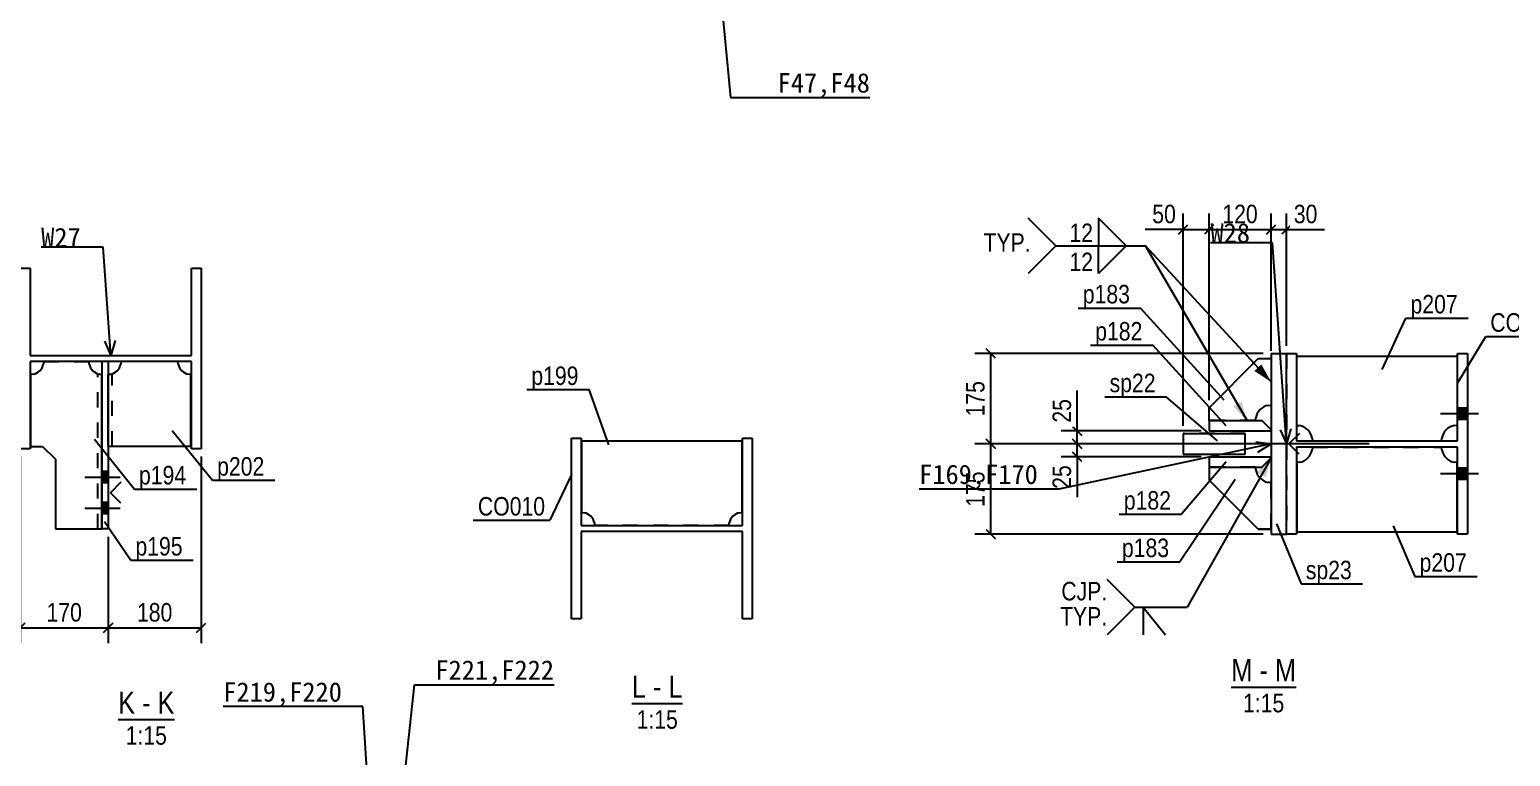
# Model space of a CAD drawing. Header units: millimetres. Extents: x -256 to 585, y -266 to 464.
# Drawn here: x -82 to 109, y -113.9 to -20.2 of the extents above; entities that cross this region are included whole.
import ezdxf

# ---------------------------------------------------------------- set-up
doc = ezdxf.new("R2010")
doc.units = ezdxf.units.MM
doc.linetypes.add('DXK_LINE_DOT2', pattern=[3.9198, 1.9599, -1.9599])
doc.layers.add('WELD_LABELS', color=5, linetype='Continuous')
doc.styles.add('Arial Narrow', font='ARIALN.TTF', dxfattribs={"height": 0.2})

# ---------------------------------------------------------------- blocks, each defined once
blk = doc.blocks.new('Unknown-252070812-21 - 8955')
at = {"color": 6, "linetype": 'Continuous'}
blk.add_line((-70.61, -109.18), (-63.34, -109.18), dxfattribs=at)
at = {"color": 0, "linetype": 'Continuous'}
for points in [[(-68.42, -108.43), (-68.42, -105.43), (-70.61, -105.43), (-70.61, -108.43)], [(-64.31, -112.43), (-64.31, -109.93), (-69.64, -109.93), (-69.64, -112.43)]]:
    blk.add_wipeout(points, dxfattribs=at)
at = {"color": 6, "linetype": 'Continuous', "style": 'Arial Narrow'}
blk.add_text('1:15', height=2.386, dxfattribs=at).set_placement((-69.64, -112.43))
at = {"color": 0, "linetype": 'Continuous'}
blk.add_wipeout([(-66.43, -108.43), (-66.43, -105.43), (-67.52, -105.43), (-67.52, -108.43)], dxfattribs=at)
at = {"color": 6, "linetype": 'Continuous', "style": 'Arial Narrow'}
for s, p in [('K', (-70.61, -108.43)), ('-', (-67.52, -108.43))]:
    blk.add_text(s, height=2.86, dxfattribs=at).set_placement(p)
at = {"color": 0, "linetype": 'Continuous'}
blk.add_wipeout([(-63.34, -108.43), (-63.34, -105.43), (-65.53, -105.43), (-65.53, -108.43)], dxfattribs=at)
at = {"color": 6, "linetype": 'Continuous', "style": 'Arial Narrow'}
blk.add_text('K', height=2.86, dxfattribs=at).set_placement((-65.53, -108.43))
blk = doc.blocks.new('Unknown-252070812-22 - 9403')
at = {"color": 6, "linetype": 'Continuous'}
blk.add_line((-4.34, -107.12), (2.21, -107.12), dxfattribs=at)
at = {"color": 0, "linetype": 'Continuous'}
for points in [[(-2.51, -106.37), (-2.51, -103.37), (-4.34, -103.37), (-4.34, -106.37)], [(1.61, -110.37), (1.61, -107.87), (-3.73, -107.87), (-3.73, -110.37)]]:
    blk.add_wipeout(points, dxfattribs=at)
at = {"color": 6, "linetype": 'Continuous', "style": 'Arial Narrow'}
for s, height, p in [('L', 2.86, (-4.34, -106.37)), ('1:15', 2.386, (-3.73, -110.37))]:
    blk.add_text(s, height=height, dxfattribs=at).set_placement(p)
at = {"color": 0, "linetype": 'Continuous'}
blk.add_wipeout([(-0.51, -106.37), (-0.51, -103.37), (-1.61, -103.37), (-1.61, -106.37)], dxfattribs=at)
at = {"color": 6, "linetype": 'Continuous', "style": 'Arial Narrow'}
blk.add_text('-', height=2.86, dxfattribs=at).set_placement((-1.61, -106.37))
at = {"color": 0, "linetype": 'Continuous'}
blk.add_wipeout([(2.21, -106.37), (2.21, -103.37), (0.39, -103.37), (0.39, -106.37)], dxfattribs=at)
at = {"color": 6, "linetype": 'Continuous', "style": 'Arial Narrow'}
blk.add_text('L', height=2.86, dxfattribs=at).set_placement((0.39, -106.37))
blk = doc.blocks.new('Unknown-252070812-23 - 9869')
at = {"color": 6, "linetype": 'Continuous'}
blk.add_line((72.98, -105), (81.35, -105), dxfattribs=at)
at = {"color": 0, "linetype": 'Continuous'}
for points in [[(75.72, -104.25), (75.72, -101.25), (72.98, -101.25), (72.98, -104.25)], [(79.83, -108.25), (79.83, -105.75), (74.5, -105.75), (74.5, -108.25)]]:
    blk.add_wipeout(points, dxfattribs=at)
at = {"color": 6, "linetype": 'Continuous', "style": 'Arial Narrow'}
for s, height, p in [('M', 2.86, (72.98, -104.25)), ('1:15', 2.386, (74.5, -108.25))]:
    blk.add_text(s, height=height, dxfattribs=at).set_placement(p)
at = {"color": 0, "linetype": 'Continuous'}
blk.add_wipeout([(77.71, -104.25), (77.71, -101.25), (76.62, -101.25), (76.62, -104.25)], dxfattribs=at)
at = {"color": 6, "linetype": 'Continuous', "style": 'Arial Narrow'}
blk.add_text('-', height=2.86, dxfattribs=at).set_placement((76.62, -104.25))
at = {"color": 0, "linetype": 'Continuous'}
blk.add_wipeout([(81.35, -104.25), (81.35, -101.25), (78.61, -101.25), (78.61, -104.25)], dxfattribs=at)
at = {"color": 6, "linetype": 'Continuous', "style": 'Arial Narrow'}
blk.add_text('M', height=2.86, dxfattribs=at).set_placement((78.61, -104.25))
blk = doc.blocks.new('Bolt-252070812-9156 - 8955')
at = {"linetype": 'Continuous'}
for points in [[(-72.7, -77.19), (-72.7, -78.66), (-71.9, -78.66), (-71.9, -77.19)], [(-72.7, -81.19), (-72.7, -82.66), (-71.9, -82.66), (-71.9, -81.19)]]:
    blk.add_hatch(color=3, dxfattribs=at).paths.add_polyline_path(points)
at = {"color": 3, "linetype": 'Continuous'}
for p, q in [((-70.34, -77.93), (-74.9, -77.93)), ((-71.9, -77.19), (-72.7, -77.19)), ((-71.9, -78.66), (-72.7, -78.66)), ((-70.34, -81.93), (-74.9, -81.93)), ((-71.9, -81.19), (-72.7, -81.19)), ((-71.9, -82.66), (-72.7, -82.66))]:
    blk.add_line(p, q, dxfattribs=at)
blk = doc.blocks.new('Part-252070812-9081 - 8955')
at = {"color": 2, "linetype": 'Continuous'}
for p, q in [((-80.23, -62.99), (-80.26, -63.32)), ((-74.33, -63.32), (-74.36, -62.99)), ((-81.57, -64.63), (-81.9, -64.66)), ((-81.9, -64.66), (-81.9, -73.93)), ((-72.7, -64.66), (-73.02, -64.63)), ((-72.7, -84.59), (-72.7, -64.66)), ((-81.9, -73.93), (-80.36, -73.93)), ((-80.36, -73.93), (-78.7, -75.59)), ((-78.7, -75.59), (-78.7, -84.59)), ((-78.7, -84.59), (-72.7, -84.59))]:
    blk.add_line(p, q, dxfattribs=at)
at = {"color": 7, "linetype": 'DXK_LINE_DOT2'}
for p, q in [((-80.23, -62.99), (-74.36, -62.99)), ((-73.33, -64.53), (-73.23, -64.57)), ((-73.23, -84.59), (-73.23, -64.57)), ((-73.23, -64.57), (-73.02, -64.63)), ((-73.02, -64.63), (-72.7, -64.66)), ((-78.7, -84.59), (-72.7, -84.59))]:
    blk.add_line(p, q, dxfattribs=at)
at = {"color": 2, "linetype": 'Continuous'}
for centre, start, end in [((-81.9, -62.99), 281.25, 348.75), ((-72.7, -62.99), 191.25, 258.75)]:
    blk.add_arc(centre, 1.67, start, end, dxfattribs=at)
blk = doc.blocks.new('Part-252070812-9061 - 8955')
at = {"color": 2, "linetype": 'Continuous'}
for p, q in [((-83.23, -74.26), (-83.23, -50.93)), ((-83.23, -50.93), (-81.96, -50.93)), ((-81.96, -50.93), (-81.96, -62.19)), ((-61.16, -62.19), (-61.16, -50.93)), ((-61.16, -50.93), (-59.9, -50.93)), ((-59.9, -50.93), (-59.9, -74.26)), ((-81.96, -62.19), (-61.16, -62.19)), ((-61.16, -62.99), (-81.96, -62.99)), ((-81.96, -62.99), (-81.96, -74.26)), ((-61.16, -74.26), (-61.16, -62.99)), ((-81.96, -74.26), (-83.23, -74.26)), ((-59.9, -74.26), (-61.16, -74.26))]:
    blk.add_line(p, q, dxfattribs=at)
blk = doc.blocks.new('Part-252070812-9086 - 8955')
at = {"color": 2, "linetype": 'Continuous'}
for p, q in [((-70.23, -62.99), (-70.26, -63.32)), ((-62.86, -63.32), (-62.9, -62.99)), ((-71.57, -64.63), (-71.9, -64.66)), ((-71.9, -73.93), (-71.9, -64.66)), ((-61.23, -64.66), (-61.56, -64.63)), ((-61.23, -73.93), (-61.23, -64.66)), ((-61.23, -73.93), (-71.9, -73.93))]:
    blk.add_line(p, q, dxfattribs=at)
at = {"color": 7, "linetype": 'DXK_LINE_DOT2'}
for p, q in [((-62.9, -62.99), (-70.23, -62.99)), ((-71.9, -64.66), (-71.57, -64.63)), ((-71.57, -64.63), (-71.36, -64.57)), ((-71.36, -64.57), (-71.26, -64.53)), ((-71.36, -73.93), (-71.36, -64.57))]:
    blk.add_line(p, q, dxfattribs=at)
at = {"color": 2, "linetype": 'Continuous'}
for centre, start, end in [((-71.9, -62.99), 281.25, 348.75), ((-61.23, -62.99), 191.25, 258.75)]:
    blk.add_arc(centre, 1.67, start, end, dxfattribs=at)
blk = doc.blocks.new('Part-252070812-9091 - 8955')
at = {"color": 2, "linetype": 'Continuous'}
for p, q in [((-72.7, -62.99), (-72.7, -84.59)), ((-71.9, -62.99), (-71.9, -84.59)), ((-71.6, -79.93), (-70.2, -78.53)), ((-71.6, -79.93), (-70.3, -81.23)), ((-71.9, -84.59), (-72.7, -84.59))]:
    blk.add_line(p, q, dxfattribs=at)
at = {"color": 7, "linetype": 'DXK_LINE_DOT2'}
blk.add_line((-71.9, -62.99), (-72.7, -62.99), dxfattribs=at)
blk = doc.blocks.new('Part-252070812-9644 - 9403')
at = {"color": 2, "linetype": 'Continuous'}
for p, q in [((-12.14, -96.21), (-12.14, -72.87)), ((-12.14, -72.87), (-10.87, -72.87)), ((-10.87, -72.87), (-10.87, -84.14)), ((9.93, -84.14), (9.93, -72.87)), ((9.93, -72.87), (11.19, -72.87)), ((11.19, -72.87), (11.19, -96.21)), ((-10.87, -84.14), (9.93, -84.14)), ((9.93, -84.94), (-10.87, -84.94)), ((-10.87, -84.94), (-10.87, -96.21)), ((9.93, -96.21), (9.93, -84.94)), ((-10.87, -96.21), (-12.14, -96.21)), ((11.19, -96.21), (9.93, -96.21))]:
    blk.add_line(p, q, dxfattribs=at)
blk = doc.blocks.new('Part-252070812-9524 - 9403')
at = {"color": 2, "linetype": 'Continuous'}
for p, q in [((-10.81, -82.47), (-10.81, -73.21)), ((-10.81, -73.21), (9.86, -73.21)), ((9.86, -73.21), (9.86, -82.47)), ((-10.81, -82.47), (-10.48, -82.51)), ((-9.17, -83.82), (-9.14, -84.14)), ((8.19, -84.14), (8.23, -83.81)), ((9.54, -82.51), (9.86, -82.47))]:
    blk.add_line(p, q, dxfattribs=at)
at = {"color": 7, "linetype": 'DXK_LINE_DOT2'}
blk.add_line((8.19, -84.14), (-9.14, -84.14), dxfattribs=at)
at = {"color": 2, "linetype": 'Continuous'}
for centre, start, end in [((-10.81, -84.14), 11.2506, 78.75), ((9.86, -84.14), 101.2501, 168.7506)]:
    blk.add_arc(centre, 1.67, start, end, dxfattribs=at)
blk = doc.blocks.new('Part-252070812-9940 - 9869')
at = {"color": 2, "linetype": 'Continuous'}
for p, q in [((83.45, -74.02), (83.42, -74.36)), ((100.14, -74.36), (100.11, -74.02)), ((81.79, -75.98), (81.45, -76.02)), ((81.45, -76.02), (81.45, -84.95)), ((102.11, -76.02), (101.76, -75.98)), ((102.11, -84.95), (102.11, -76.02)), ((81.45, -84.95), (102.11, -84.95))]:
    blk.add_line(p, q, dxfattribs=at)
at = {"color": 7, "linetype": 'DXK_LINE_DOT2'}
blk.add_line((83.45, -74.02), (100.11, -74.02), dxfattribs=at)
at = {"color": 2, "linetype": 'Continuous'}
for centre, start, end in [((81.45, -74.02), 280, 349.9994), ((102.11, -74.02), 189.9994, 259.9999)]:
    blk.add_arc(centre, 2, start, end, dxfattribs=at)
blk = doc.blocks.new('Bolt-252070812-9900 - 9869')
at = {"linetype": 'Continuous'}
blk.add_hatch(color=3, dxfattribs=at).paths.add_polyline_path([(102.18, -76.75), (102.18, -78.22), (103.45, -78.22), (103.45, -76.75)])
at = {"color": 3, "linetype": 'Continuous'}
for p, q in [((104.87, -77.48), (99.98, -77.48)), ((103.45, -76.75), (102.18, -76.75)), ((103.45, -78.22), (102.18, -78.22))]:
    blk.add_line(p, q, dxfattribs=at)
blk = doc.blocks.new('Part-252070812-10090 - 9869')
at = {"color": 2, "linetype": 'Continuous'}
for p, q in [((70.11, -68.95), (76.45, -62.61)), ((76.45, -62.61), (78.11, -62.61)), ((77.76, -68.65), (78.11, -68.61)), ((70.11, -70.61), (70.11, -68.95)), ((76.11, -70.61), (76.14, -70.27))]:
    blk.add_line(p, q, dxfattribs=at)
at = {"color": 7, "linetype": 'DXK_LINE_DOT2'}
for p, q in [((76.45, -62.61), (78.11, -62.61)), ((78.11, -62.61), (78.11, -68.61)), ((76.11, -70.61), (70.11, -70.61)), ((70.11, -70.61), (76.11, -70.61))]:
    blk.add_line(p, q, dxfattribs=at)
at = {"color": 2, "linetype": 'Continuous'}
blk.add_arc((78.11, -70.61), 2, 100, 170, dxfattribs=at)
blk = doc.blocks.new('Bolt-252070812-9905 - 9869')
at = {"linetype": 'Continuous'}
blk.add_hatch(color=3, dxfattribs=at).paths.add_polyline_path([(102.18, -69.02), (102.18, -70.48), (103.45, -70.48), (103.45, -69.02)])
at = {"color": 3, "linetype": 'Continuous'}
for p, q in [((104.87, -69.75), (99.98, -69.75)), ((103.45, -69.02), (102.18, -69.02)), ((103.45, -70.48), (102.18, -70.48))]:
    blk.add_line(p, q, dxfattribs=at)
blk = doc.blocks.new('Part-252070812-10055 - 9869')
at = {"color": 7, "linetype": 'DXK_LINE_DOT2'}
for p, q in [((78.11, -61.95), (80.11, -61.95)), ((78.11, -61.95), (78.11, -85.28)), ((80.11, -61.95), (80.11, -85.28)), ((78.11, -85.28), (80.11, -85.28))]:
    blk.add_line(p, q, dxfattribs=at)
at = {"color": 2, "linetype": 'Continuous'}
for p, q in [((78.11, -61.95), (78.11, -85.28)), ((78.11, -61.95), (80.11, -61.95)), ((80.11, -85.28), (80.11, -61.95)), ((80.41, -73.61), (81.81, -72.21)), ((80.41, -73.61), (81.81, -72.21)), ((80.41, -73.61), (81.71, -74.91)), ((80.41, -73.61), (81.71, -74.91)), ((78.11, -85.28), (80.11, -85.28))]:
    blk.add_line(p, q, dxfattribs=at)
blk = doc.blocks.new('Part-252070812-10020 - 9869')
at = {"color": 2, "linetype": 'Continuous'}
for p, q in [((81.45, -71.22), (81.45, -62.28)), ((81.45, -62.28), (102.11, -62.28)), ((102.11, -62.28), (102.11, -71.21)), ((81.45, -71.22), (81.79, -71.25)), ((101.76, -71.25), (102.11, -71.21)), ((83.42, -72.87), (83.45, -73.22)), ((100.11, -73.21), (100.14, -72.87))]:
    blk.add_line(p, q, dxfattribs=at)
at = {"color": 7, "linetype": 'DXK_LINE_DOT2'}
blk.add_line((83.45, -73.22), (100.11, -73.21), dxfattribs=at)
at = {"color": 2, "linetype": 'Continuous'}
for centre, start, end in [((81.45, -73.22), 10.0008, 80.0001), ((102.11, -73.21), 100.0001, 170.0008)]:
    blk.add_arc(centre, 2, start, end, dxfattribs=at)
blk = doc.blocks.new('Part-252070812-10060 - 9869')
at = {"color": 7, "linetype": 'DXK_LINE_DOT2'}
for p, q in [((66.78, -72.28), (66.78, -74.95)), ((74.78, -72.28), (66.78, -72.28)), ((74.78, -74.95), (74.78, -72.28)), ((66.78, -74.95), (74.78, -74.95))]:
    blk.add_line(p, q, dxfattribs=at)
at = {"color": 2, "linetype": 'Continuous'}
for p, q in [((66.78, -72.28), (66.78, -74.95)), ((66.78, -72.28), (74.78, -72.28)), ((74.78, -74.95), (74.78, -72.28)), ((66.78, -74.95), (74.78, -74.95))]:
    blk.add_line(p, q, dxfattribs=at)
blk = doc.blocks.new('Part-252070812-10065 - 9869')
at = {"color": 7, "linetype": 'DXK_LINE_DOT2'}
for p, q in [((70.11, -70.61), (76.91, -70.61)), ((70.11, -70.61), (70.11, -71.95)), ((76.91, -70.61), (78.11, -71.81)), ((70.11, -71.95), (78.11, -71.95)), ((78.11, -71.95), (78.11, -71.81))]:
    blk.add_line(p, q, dxfattribs=at)
at = {"color": 2, "linetype": 'Continuous'}
for p, q in [((70.11, -70.61), (70.11, -71.95)), ((70.11, -70.61), (76.91, -70.61)), ((78.11, -71.81), (76.91, -70.61)), ((70.11, -71.95), (78.11, -71.95)), ((78.11, -71.95), (78.11, -71.81))]:
    blk.add_line(p, q, dxfattribs=at)
blk = doc.blocks.new('Part-252070812-10070 - 9869')
at = {"color": 7, "linetype": 'DXK_LINE_DOT2'}
for p, q in [((70.11, -75.28), (70.11, -76.61)), ((70.11, -75.28), (78.11, -75.28)), ((78.11, -75.41), (76.91, -76.61)), ((78.11, -75.28), (78.11, -75.41)), ((70.11, -76.61), (76.91, -76.61))]:
    blk.add_line(p, q, dxfattribs=at)
at = {"color": 2, "linetype": 'Continuous'}
for p, q in [((70.11, -75.28), (70.11, -76.61)), ((70.11, -75.28), (78.11, -75.28)), ((76.91, -76.61), (78.11, -75.41)), ((78.11, -75.41), (78.11, -75.28)), ((70.11, -76.61), (76.91, -76.61))]:
    blk.add_line(p, q, dxfattribs=at)
blk = doc.blocks.new('Part-252070812-10085 - 9869')
at = {"color": 2, "linetype": 'Continuous'}
for p, q in [((70.11, -76.61), (70.11, -78.28)), ((76.45, -84.62), (70.11, -78.28)), ((76.14, -76.96), (76.11, -76.61)), ((78.11, -78.61), (77.76, -78.58)), ((76.45, -84.62), (78.11, -84.62))]:
    blk.add_line(p, q, dxfattribs=at)
at = {"color": 7, "linetype": 'DXK_LINE_DOT2'}
for p, q in [((70.11, -76.61), (76.11, -76.61)), ((76.11, -76.61), (70.11, -76.61)), ((78.11, -84.62), (78.11, -78.61)), ((78.11, -84.62), (76.45, -84.62))]:
    blk.add_line(p, q, dxfattribs=at)
at = {"color": 2, "linetype": 'Continuous'}
blk.add_arc((78.11, -76.61), 2, 190, 260, dxfattribs=at)
blk = doc.blocks.new('Part-252070812-10110 - 9869')
at = {"color": 2, "linetype": 'Continuous'}
for p, q in [((80.11, -85.28), (80.11, -61.95)), ((80.11, -61.95), (81.38, -61.95)), ((81.38, -61.95), (81.38, -73.22)), ((102.18, -73.22), (102.18, -61.95)), ((102.18, -61.95), (103.45, -61.95)), ((103.45, -61.95), (103.45, -85.28)), ((81.38, -73.22), (102.18, -73.22)), ((102.18, -74.02), (81.38, -74.02)), ((81.38, -74.02), (81.38, -85.28)), ((102.18, -85.28), (102.18, -74.02)), ((81.38, -85.28), (80.11, -85.28)), ((103.45, -85.28), (102.18, -85.28))]:
    blk.add_line(p, q, dxfattribs=at)
blk = doc.blocks.new('StraightDimension-252070812-49677 - 8955')
at = {"color": 7, "linetype": 'Continuous'}
for p, q in [((-59.9, -75.26), (-59.9, -99.34)), ((-71.9, -85.59), (-71.9, -99.34)), ((-71.3, -96.74), (-72.5, -97.94)), ((-71.9, -97.34), (-59.9, -97.34)), ((-60.5, -97.94), (-59.3, -96.74))]:
    blk.add_line(p, q, dxfattribs=at)
at = {"color": 0}
blk.add_wipeout([(-63.11, -97.04), (-63.11, -93.54), (-68.68, -93.54), (-68.68, -97.04)], dxfattribs=at)
at = {"color": 4, "style": 'Arial Narrow'}
blk.add_text('180', height=2.386, dxfattribs=at).set_placement((-68.18, -96.54))
blk = doc.blocks.new('StraightDimension-252070812-49678 - 8955')
at = {"color": 7, "linetype": 'Continuous'}
for p, q in [((-83.23, -75.26), (-83.23, -99.34)), ((-71.9, -85.59), (-71.9, -99.34)), ((-82.63, -96.74), (-83.83, -97.94)), ((-83.23, -97.34), (-71.9, -97.34)), ((-72.5, -97.94), (-71.3, -96.74))]:
    blk.add_line(p, q, dxfattribs=at)
at = {"color": 0}
blk.add_wipeout([(-74.78, -97.04), (-74.78, -93.54), (-80.35, -93.54), (-80.35, -97.04)], dxfattribs=at)
at = {"color": 4, "style": 'Arial Narrow'}
blk.add_text('170', height=2.386, dxfattribs=at).set_placement((-79.85, -96.54))
blk = doc.blocks.new('StraightDimension-252070812-10266 - 9869')
at = {"color": 7, "linetype": 'Continuous'}
for p, q in [((70.11, -67.95), (70.11, -43.89)), ((78.11, -61.61), (78.11, -43.89)), ((70.71, -45.34), (69.51, -46.54)), ((77.51, -46.54), (78.71, -45.34)), ((70.11, -45.94), (78.11, -45.94))]:
    blk.add_line(p, q, dxfattribs=at)
at = {"color": 0}
blk.add_wipeout([(76.9, -45.64), (76.9, -42.14), (71.33, -42.14), (71.33, -45.64)], dxfattribs=at)
at = {"color": 4, "style": 'Arial Narrow'}
blk.add_text('120', height=2.386, dxfattribs=at).set_placement((71.83, -45.14))
blk = doc.blocks.new('StraightDimension-252070812-49837 - 9869')
at = {"color": 7, "linetype": 'Continuous'}
for p, q in [((77.11, -61.95), (39.9, -61.95)), ((42.55, -62.55), (41.35, -61.35)), ((41.95, -73.62), (41.95, -61.95)), ((77.11, -73.62), (39.9, -73.62)), ((41.35, -73.02), (42.55, -74.22))]:
    blk.add_line(p, q, dxfattribs=at)
at = {"color": 0}
blk.add_wipeout([(41.65, -65), (38.15, -65), (38.15, -70.57), (41.65, -70.57)], dxfattribs=at)
at = {"color": 4, "style": 'Arial Narrow'}
blk.add_text('175', height=2.386, rotation=90.0002, dxfattribs=at).set_placement((41.15, -70.07))
blk = doc.blocks.new('StraightDimension-252070812-10275 - 9869')
at = {"color": 7, "linetype": 'Continuous'}
for p, q in [((78.11, -61.61), (78.11, -43.89)), ((80.11, -60.95), (80.11, -43.89)), ((77.51, -46.54), (78.71, -45.34)), ((80.71, -45.34), (79.51, -46.54)), ((78.11, -45.94), (80.11, -45.94))]:
    blk.add_line(p, q, dxfattribs=at)
at = {"color": 0}
blk.add_wipeout([(84.6, -45.64), (84.6, -42.14), (80.55, -42.14), (80.55, -45.64)], dxfattribs=at)
at = {"color": 7, "linetype": 'Continuous'}
blk.add_line((80.11, -45.94), (85.03, -45.94), dxfattribs=at)
blk.add_line((80.11, -45.94), (85.03, -45.94), dxfattribs=at)
at = {"color": 4, "style": 'Arial Narrow'}
blk.add_text('30', height=2.386, dxfattribs=at).set_placement((81.05, -45.14))
blk = doc.blocks.new('StraightDimension-252070812-10152 - 9869')
at = {"color": 7, "linetype": 'Continuous'}
for p, q in [((90.78, -73.62), (51.06, -73.62)), ((52.51, -73.02), (53.71, -74.22)), ((53.11, -75.28), (53.11, -73.62)), ((69.11, -75.28), (51.06, -75.28)), ((53.71, -75.88), (52.51, -74.68))]:
    blk.add_line(p, q, dxfattribs=at)
at = {"color": 0}
blk.add_wipeout([(52.81, -75.86), (49.31, -75.86), (49.31, -79.91), (52.81, -79.91)], dxfattribs=at)
at = {"color": 7, "linetype": 'Continuous'}
blk.add_line((53.11, -75.28), (53.11, -80.49), dxfattribs=at)
blk.add_line((53.11, -75.28), (53.11, -80.49), dxfattribs=at)
at = {"color": 4, "style": 'Arial Narrow'}
blk.add_text('25', height=2.386, rotation=90.0002, dxfattribs=at).set_placement((52.31, -79.41))
blk = doc.blocks.new('StraightDimension-252070812-10158 - 9869')
at = {"color": 7, "linetype": 'Continuous'}
for p, q in [((69.11, -71.95), (51.06, -71.95)), ((52.51, -71.35), (53.71, -72.55)), ((53.11, -73.62), (53.11, -71.95)), ((90.78, -73.62), (51.06, -73.62)), ((53.71, -74.22), (52.51, -73.02))]:
    blk.add_line(p, q, dxfattribs=at)
at = {"color": 0}
blk.add_wipeout([(52.81, -67.32), (49.31, -67.32), (49.31, -71.37), (52.81, -71.37)], dxfattribs=at)
at = {"color": 7, "linetype": 'Continuous'}
blk.add_line((53.11, -71.95), (53.11, -66.74), dxfattribs=at)
blk.add_line((53.11, -71.95), (53.11, -66.74), dxfattribs=at)
at = {"color": 4, "style": 'Arial Narrow'}
blk.add_text('25', height=2.386, rotation=90.0002, dxfattribs=at).set_placement((52.31, -70.87))
blk = doc.blocks.new('StraightDimension-252070812-10257 - 9869')
at = {"color": 7, "linetype": 'Continuous'}
for p, q in [((66.78, -71.28), (66.78, -43.89)), ((70.11, -67.95), (70.11, -43.89)), ((66.18, -46.54), (67.38, -45.34)), ((70.71, -45.34), (69.51, -46.54)), ((66.78, -45.94), (70.11, -45.94))]:
    blk.add_line(p, q, dxfattribs=at)
at = {"color": 0}
blk.add_wipeout([(66.34, -45.64), (66.34, -42.14), (62.29, -42.14), (62.29, -45.64)], dxfattribs=at)
at = {"color": 7, "linetype": 'Continuous'}
blk.add_line((66.78, -45.94), (61.86, -45.94), dxfattribs=at)
blk.add_line((66.78, -45.94), (61.86, -45.94), dxfattribs=at)
at = {"color": 4, "style": 'Arial Narrow'}
blk.add_text('50', height=2.386, dxfattribs=at).set_placement((62.79, -45.14))
blk = doc.blocks.new('StraightDimension-252070812-49838 - 9869')
at = {"color": 7, "linetype": 'Continuous'}
for p, q in [((77.11, -73.62), (39.9, -73.62)), ((42.55, -74.22), (41.35, -73.02)), ((41.95, -85.28), (41.95, -73.62)), ((77.11, -85.28), (39.9, -85.28)), ((41.35, -84.68), (42.55, -85.88))]:
    blk.add_line(p, q, dxfattribs=at)
at = {"color": 0}
blk.add_wipeout([(41.65, -76.66), (38.15, -76.66), (38.15, -82.23), (41.65, -82.23)], dxfattribs=at)
at = {"color": 4, "style": 'Arial Narrow'}
blk.add_text('175', height=2.386, rotation=90.0002, dxfattribs=at).set_placement((41.15, -81.73))
blk = doc.blocks.new('Mark-252070812-49732 - 8955')
at = {"color": 0}
blk.add_wipeout([(-51.74, -77.71), (-51.74, -75.21), (-57.84, -75.21), (-57.84, -77.71)], dxfattribs=at)
blk.add_wipeout([(-51.74, -77.71), (-51.74, -75.21), (-57.84, -75.21), (-57.84, -77.71)], dxfattribs=at)
at = {"color": 7, "linetype": 'Continuous'}
for p, q in [((-63.62, -71.9), (-58.44, -78.31)), ((-58.44, -78.31), (-50.39, -78.31))]:
    blk.add_line(p, q, dxfattribs=at)
at = {"color": 3, "style": 'Arial Narrow'}
blk.add_text('p202', height=2.386, dxfattribs=at).set_placement((-57.84, -77.71))
blk = doc.blocks.new('Mark-252070812-49736 - 8955')
at = {"color": 0}
blk.add_wipeout([(-61.83, -78.84), (-61.83, -76.34), (-67.92, -76.34), (-67.92, -78.84)], dxfattribs=at)
blk.add_wipeout([(-61.83, -78.84), (-61.83, -76.34), (-67.92, -76.34), (-67.92, -78.84)], dxfattribs=at)
at = {"color": 7, "linetype": 'Continuous'}
for p, q in [((-73.68, -73.02), (-68.52, -79.44)), ((-68.52, -79.44), (-60.48, -79.44))]:
    blk.add_line(p, q, dxfattribs=at)
at = {"color": 3, "style": 'Arial Narrow'}
blk.add_text('p194', height=2.386, dxfattribs=at).set_placement((-67.92, -78.84))
blk = doc.blocks.new('Mark-252070812-49745 - 8955')
at = {"color": 0}
blk.add_wipeout([(-62.28, -88.02), (-62.28, -85.52), (-68.38, -85.52), (-68.38, -88.02)], dxfattribs=at)
blk.add_wipeout([(-62.28, -88.02), (-62.28, -85.52), (-68.38, -85.52), (-68.38, -88.02)], dxfattribs=at)
at = {"color": 7, "linetype": 'Continuous'}
for p, q in [((-72.35, -83.61), (-68.98, -88.62)), ((-68.98, -88.62), (-60.93, -88.62))]:
    blk.add_line(p, q, dxfattribs=at)
at = {"color": 3, "style": 'Arial Narrow'}
blk.add_text('p195', height=2.386, dxfattribs=at).set_placement((-68.38, -88.02))
blk = doc.blocks.new('Mark-252070812-49755 - 9403')
at = {"color": 7, "linetype": 'Continuous'}
blk.add_line((-7.32, -73.72), (-9.86, -66.61), dxfattribs=at)
at = {"color": 0}
blk.add_wipeout([(-11.21, -66.01), (-11.21, -63.51), (-17.31, -63.51), (-17.31, -66.01)], dxfattribs=at)
blk.add_wipeout([(-11.21, -66.01), (-11.21, -63.51), (-17.31, -63.51), (-17.31, -66.01)], dxfattribs=at)
at = {"color": 7, "linetype": 'Continuous'}
blk.add_line((-17.91, -66.61), (-9.86, -66.61), dxfattribs=at)
at = {"color": 3, "style": 'Arial Narrow'}
blk.add_text('p199', height=2.386, dxfattribs=at).set_placement((-17.31, -66.01))
blk = doc.blocks.new('Mark-252070812-49759 - 9403')
at = {"color": 0}
blk.add_wipeout([(-15.52, -82.86), (-15.52, -80.36), (-24.2, -80.36), (-24.2, -82.86)], dxfattribs=at)
blk.add_wipeout([(-15.52, -82.86), (-15.52, -80.36), (-24.2, -80.36), (-24.2, -82.86)], dxfattribs=at)
at = {"color": 7, "linetype": 'Continuous'}
for p in [(-12.11, -77.56), (-24.8, -83.46)]:
    blk.add_line(p, (-14.92, -83.46), dxfattribs=at)
at = {"color": 3, "style": 'Arial Narrow'}
blk.add_text('CO010', height=2.386, dxfattribs=at).set_placement((-24.2, -82.86))
blk = doc.blocks.new('Mark-252070812-10051 - 9869')
at = {"color": 0}
blk.add_wipeout([(88.54, -91.08), (88.54, -88.58), (82.6, -88.58), (82.6, -91.08)], dxfattribs=at)
blk.add_wipeout([(88.54, -91.08), (88.54, -88.58), (82.6, -88.58), (82.6, -91.08)], dxfattribs=at)
at = {"color": 7, "linetype": 'Continuous'}
for p, q in [((78.82, -83.92), (82, -91.68)), ((82, -91.68), (89.89, -91.68))]:
    blk.add_line(p, q, dxfattribs=at)
at = {"color": 3, "style": 'Arial Narrow'}
blk.add_text('sp23', height=2.386, dxfattribs=at).set_placement((82.6, -91.08))
blk = doc.blocks.new('Mark-252070812-9936 - 9869')
at = {"color": 0}
blk.add_wipeout([(103.37, -90.11), (103.37, -87.61), (97.28, -87.61), (97.28, -90.11)], dxfattribs=at)
blk.add_wipeout([(103.37, -90.11), (103.37, -87.61), (97.28, -87.61), (97.28, -90.11)], dxfattribs=at)
at = {"color": 7, "linetype": 'Continuous'}
for p, q in [((93.87, -84.18), (96.68, -90.71)), ((96.68, -90.71), (104.72, -90.71))]:
    blk.add_line(p, q, dxfattribs=at)
at = {"color": 3, "style": 'Arial Narrow'}
blk.add_text('p207', height=2.386, dxfattribs=at).set_placement((97.28, -90.11))
blk = doc.blocks.new('Mark-252070812-10016 - 9869')
at = {"color": 0}
blk.add_wipeout([(102.2, -56.78), (102.2, -54.28), (96.11, -54.28), (96.11, -56.78)], dxfattribs=at)
blk.add_wipeout([(102.2, -56.78), (102.2, -54.28), (96.11, -54.28), (96.11, -56.78)], dxfattribs=at)
at = {"color": 7, "linetype": 'Continuous'}
for p, q in [((92.43, -64.03), (95.51, -57.38)), ((95.51, -57.38), (103.55, -57.38))]:
    blk.add_line(p, q, dxfattribs=at)
at = {"color": 3, "style": 'Arial Narrow'}
blk.add_text('p207', height=2.386, dxfattribs=at).set_placement((96.11, -56.78))
blk = doc.blocks.new('Mark-252070812-10056 - 9869')
at = {"color": 7, "linetype": 'Continuous'}
blk.add_line((71.22, -73.21), (64.58, -67.54), dxfattribs=at)
at = {"color": 0}
blk.add_wipeout([(63.23, -66.94), (63.23, -64.44), (57.29, -64.44), (57.29, -66.94)], dxfattribs=at)
blk.add_wipeout([(63.23, -66.94), (63.23, -64.44), (57.29, -64.44), (57.29, -66.94)], dxfattribs=at)
at = {"color": 7, "linetype": 'Continuous'}
blk.add_line((56.69, -67.54), (64.58, -67.54), dxfattribs=at)
at = {"color": 3, "style": 'Arial Narrow'}
blk.add_text('sp22', height=2.386, dxfattribs=at).set_placement((57.29, -66.94))
blk = doc.blocks.new('Mark-252070812-10061 - 9869')
at = {"color": 7, "linetype": 'Continuous'}
blk.add_line((72.31, -71.28), (62.87, -60.87), dxfattribs=at)
at = {"color": 0}
blk.add_wipeout([(61.52, -60.27), (61.52, -57.77), (55.43, -57.77), (55.43, -60.27)], dxfattribs=at)
blk.add_wipeout([(61.52, -60.27), (61.52, -57.77), (55.43, -57.77), (55.43, -60.27)], dxfattribs=at)
at = {"color": 7, "linetype": 'Continuous'}
blk.add_line((54.83, -60.87), (62.87, -60.87), dxfattribs=at)
at = {"color": 3, "style": 'Arial Narrow'}
blk.add_text('p182', height=2.386, dxfattribs=at).set_placement((55.43, -60.27))
blk = doc.blocks.new('Mark-252070812-10066 - 9869')
at = {"color": 7, "linetype": 'Continuous'}
blk.add_line((72.31, -75.95), (66.56, -82.69), dxfattribs=at)
at = {"color": 0}
blk.add_wipeout([(65.21, -82.09), (65.21, -79.59), (59.12, -79.59), (59.12, -82.09)], dxfattribs=at)
blk.add_wipeout([(65.21, -82.09), (65.21, -79.59), (59.12, -79.59), (59.12, -82.09)], dxfattribs=at)
at = {"color": 7, "linetype": 'Continuous'}
blk.add_line((58.52, -82.69), (66.56, -82.69), dxfattribs=at)
at = {"color": 3, "style": 'Arial Narrow'}
blk.add_text('p182', height=2.386, dxfattribs=at).set_placement((59.12, -82.09))
blk = doc.blocks.new('Mark-252070812-10081 - 9869')
at = {"color": 7, "linetype": 'Continuous'}
blk.add_line((73.48, -78.19), (66.33, -88.82), dxfattribs=at)
at = {"color": 0}
blk.add_wipeout([(64.98, -88.22), (64.98, -85.72), (58.88, -85.72), (58.88, -88.22)], dxfattribs=at)
blk.add_wipeout([(64.98, -88.22), (64.98, -85.72), (58.88, -85.72), (58.88, -88.22)], dxfattribs=at)
at = {"color": 7, "linetype": 'Continuous'}
blk.add_line((58.28, -88.82), (66.33, -88.82), dxfattribs=at)
at = {"color": 3, "style": 'Arial Narrow'}
blk.add_text('p183', height=2.386, dxfattribs=at).set_placement((58.88, -88.22))
blk = doc.blocks.new('Mark-252070812-10086 - 9869')
at = {"color": 7, "linetype": 'Continuous'}
blk.add_line((72.05, -67.98), (61.27, -56.08), dxfattribs=at)
at = {"color": 0}
blk.add_wipeout([(59.92, -55.48), (59.92, -52.98), (53.83, -52.98), (53.83, -55.48)], dxfattribs=at)
blk.add_wipeout([(59.92, -55.48), (59.92, -52.98), (53.83, -52.98), (53.83, -55.48)], dxfattribs=at)
at = {"color": 7, "linetype": 'Continuous'}
blk.add_line((53.23, -56.08), (61.27, -56.08), dxfattribs=at)
at = {"color": 3, "style": 'Arial Narrow'}
blk.add_text('p183', height=2.386, dxfattribs=at).set_placement((53.83, -55.48))
blk = doc.blocks.new('WeldMark-252070812-10283 - 9869')
at = {"linetype": 'Continuous'}
for points in [[(76.87, -63.35), (78.11, -65.61), (75.96, -64.2)], [(74.3, -68.14), (75.02, -70.61), (73.22, -68.77)]]:
    blk.add_hatch(color=3, dxfattribs=at).paths.add_polyline_path(points)
at = {"color": 3, "linetype": 'Continuous'}
for p, q in [((50.36, -48.07), (46.78, -44.5)), ((50.36, -48.07), (46.78, -51.64)), ((75.02, -70.61), (61.9, -48.07)), ((78.11, -65.61), (61.9, -48.07))]:
    blk.add_line(p, q, dxfattribs=at)
at = {"color": 0}
blk.add_wipeout([(55.35, -47.77), (55.35, -44.87), (51.91, -44.87), (51.91, -47.77)], dxfattribs=at)
at = {"color": 3, "linetype": 'Continuous'}
for p, q in [((59.44, -48.07), (55.87, -44.5)), ((55.87, -44.5), (55.87, -48.07)), ((55.87, -48.07), (59.44, -48.07))]:
    blk.add_line(p, q, dxfattribs=at)
at = {"color": 3, "style": 'Arial Narrow'}
blk.add_text('12', height=2.386, dxfattribs=at).set_placement((52.11, -47.57))
at = {"color": 0, "linetype": 'Continuous'}
blk.add_wipeout([(47.11, -48.82), (47.11, -46.32), (41.02, -46.32), (41.02, -48.82)], dxfattribs=at)
for points in [[(47.11, -48.82), (47.11, -46.32), (41.02, -46.32), (41.02, -48.82)], [(55.35, -51.52), (55.35, -48.62), (51.91, -48.62), (51.91, -51.52)]]:
    blk.add_wipeout(points, dxfattribs=at)
at = {"color": 3, "linetype": 'Continuous'}
for p, q in [((50.36, -48.07), (61.9, -48.07)), ((55.87, -48.07), (59.44, -48.07)), ((59.44, -48.07), (55.87, -51.64)), ((55.87, -51.64), (55.87, -48.07))]:
    blk.add_line(p, q, dxfattribs=at)
at = {"color": 3, "linetype": 'Continuous', "style": 'Arial Narrow'}
for s, p in [('TYP.', (41.02, -48.82)), ('12', (52.11, -51.32))]:
    blk.add_text(s, height=2.386, dxfattribs=at).set_placement(p)
blk = doc.blocks.new('WeldMark-252070812-10301 - 9869')
at = {"linetype": 'Continuous'}
blk.add_hatch(color=3, dxfattribs=at).paths.add_polyline_path([(76.34, -77.29), (78.11, -75.41), (77.43, -77.9)])
at = {"color": 3, "linetype": 'Continuous'}
for p, q in [((78.11, -75.41), (67.31, -94.68)), ((60.56, -94.68), (67.31, -94.68)), ((61.63, -94.68), (64.49, -98.25)), ((61.63, -94.68), (61.63, -98.25))]:
    blk.add_line(p, q, dxfattribs=at)
at = {"color": 0, "linetype": 'Continuous'}
blk.add_wipeout([(56.99, -93.81), (56.99, -91.31), (51.06, -91.31), (51.06, -93.81)], dxfattribs=at)
blk.add_wipeout([(56.99, -93.81), (56.99, -91.31), (51.06, -91.31), (51.06, -93.81)], dxfattribs=at)
blk.add_wipeout([(56.99, -97.06), (56.99, -94.56), (50.9, -94.56), (50.9, -97.06)], dxfattribs=at)
blk.add_wipeout([(56.99, -97.06), (56.99, -94.56), (50.9, -94.56), (50.9, -97.06)], dxfattribs=at)
at = {"color": 3, "linetype": 'Continuous'}
for q in [(56.99, -91.11), (56.99, -98.25)]:
    blk.add_line((60.56, -94.68), q, dxfattribs=at)
at = {"color": 3, "linetype": 'Continuous', "style": 'Arial Narrow'}
for s, p in [('CJP.', (51.06, -93.81)), ('TYP.', (50.9, -97.06))]:
    blk.add_text(s, height=2.386, dxfattribs=at).set_placement(p)
blk = doc.blocks.new('Mark-252070812-49867 - 9869')
at = {"color": 0}
blk.add_wipeout([(115.08, -59.14), (115.08, -56.64), (106.4, -56.64), (106.4, -59.14)], dxfattribs=at)
blk.add_wipeout([(115.08, -59.14), (115.08, -56.64), (106.4, -56.64), (106.4, -59.14)], dxfattribs=at)
at = {"color": 7, "linetype": 'Continuous'}
for p, q in [((102.18, -65.79), (105.8, -59.74)), ((105.8, -59.74), (115.68, -59.74))]:
    blk.add_line(p, q, dxfattribs=at)
at = {"color": 3, "style": 'Arial Narrow'}
blk.add_text('CO010', height=2.386, dxfattribs=at).set_placement((106.4, -59.14))

msp = doc.modelspace()

# ---------------------------------------------------------------- linework, layer by layer
at = {"layer": 'WELD_LABELS', "color": 5}
for p, q in [((5.33, 2.93), (8.37, -28.92)), ((8.37, -28.92), (26.37, -28.92)), ((-72.54, -48.23), (-80.54, -48.23)), ((-71.56, -62.19), (-72.54, -48.23)), ((-72.38, -60.37), (-71.56, -62.19)), ((-71.01, -60.27), (-71.56, -62.19)), ((-36, -138.5), (-32.38, -104.69)), ((-32.38, -104.69), (-14.38, -104.69)), ((-39.05, -107.52), (-57.05, -107.52)), ((-36.15, -151.43), (-39.05, -107.52))]:
    msp.add_line(p, q, dxfattribs=at)

# ---------------------------------------------------------------- block references
for name in ['Part-252070812-9061 - 8955', 'Part-252070812-9081 - 8955', 'Part-252070812-9091 - 8955', 'Part-252070812-9086 - 8955', 'Part-252070812-10090 - 9869', 'Part-252070812-10055 - 9869', 'Part-252070812-10110 - 9869', 'Part-252070812-10020 - 9869', 'Part-252070812-10065 - 9869', 'Bolt-252070812-9905 - 9869', 'Part-252070812-10060 - 9869', 'Part-252070812-9644 - 9403', 'Part-252070812-9524 - 9403', 'Part-252070812-9940 - 9869', 'Part-252070812-10070 - 9869', 'Bolt-252070812-9156 - 8955', 'Part-252070812-10085 - 9869', 'Bolt-252070812-9900 - 9869', 'Unknown-252070812-23 - 9869', 'Unknown-252070812-22 - 9403', 'Unknown-252070812-21 - 8955']:
    msp.add_blockref(name, (0, 0))

# ---------------------------------------------------------------- texts
at = {"layer": 'WELD_LABELS', "color": 5, "char_height": 2.5}
for s, insert, attachment_point in [('F47,F48', (26.37, -28.92), 9), ('W27', (-80.54, -48.23), 7), ('F221,F222', (-14.38, -104.69), 9), ('F219,F220', (-57.05, -107.52), 7)]:
    msp.add_mtext(s, dxfattribs=dict(at, insert=insert, attachment_point=attachment_point))

# ---------------------------------------------------------------- next in the draw order: block references
for name in ['StraightDimension-252070812-10266 - 9869', 'Mark-252070812-10016 - 9869', 'Mark-252070812-49755 - 9403', 'StraightDimension-252070812-49677 - 8955', 'Mark-252070812-49759 - 9403', 'Mark-252070812-10051 - 9869', 'Mark-252070812-9936 - 9869']:
    msp.add_blockref(name, (0, 0))

# ---------------------------------------------------------------- next in the draw order: block references
for name in ['Mark-252070812-49867 - 9869', 'StraightDimension-252070812-49837 - 9869', 'Mark-252070812-49732 - 8955', 'StraightDimension-252070812-49678 - 8955']:
    msp.add_blockref(name, (0, 0))

# ---------------------------------------------------------------- next in the draw order: block references
for name in ['StraightDimension-252070812-10275 - 9869', 'Mark-252070812-49736 - 8955', 'StraightDimension-252070812-10152 - 9869', 'Mark-252070812-49745 - 8955']:
    msp.add_blockref(name, (0, 0))

# ---------------------------------------------------------------- next in the draw order: block references
msp.add_blockref('StraightDimension-252070812-10158 - 9869', (0, 0))

# ---------------------------------------------------------------- next in the draw order: linework, layer by layer
at = {"layer": 'WELD_LABELS', "color": 5}
for p in [(79.3, -71.79), (80.67, -71.69)]:
    msp.add_line(p, (80.11, -73.62), dxfattribs=at)

# ---------------------------------------------------------------- next in the draw order: block references
for name in ['StraightDimension-252070812-10257 - 9869', 'StraightDimension-252070812-49838 - 9869']:
    msp.add_blockref(name, (0, 0))

# ---------------------------------------------------------------- next in the draw order: linework, layer by layer
msp.add_line((76.13, -73.33), (78.11, -73.62), dxfattribs=at)

# ---------------------------------------------------------------- next in the draw order: block references
for name in ['Mark-252070812-10056 - 9869', 'Mark-252070812-10066 - 9869']:
    msp.add_blockref(name, (0, 0))

# ---------------------------------------------------------------- next in the draw order: texts
at = {"layer": 'WELD_LABELS', "color": 5, "insert": (32.72, -79.44), "char_height": 2.5, "attachment_point": 7}
msp.add_mtext('F169,F170', dxfattribs=at)

# ---------------------------------------------------------------- next in the draw order: block references
for name in ['Mark-252070812-10061 - 9869', 'Mark-252070812-10081 - 9869']:
    msp.add_blockref(name, (0, 0))

# ---------------------------------------------------------------- next in the draw order: block references
for name in ['Mark-252070812-10086 - 9869', 'WeldMark-252070812-10301 - 9869']:
    msp.add_blockref(name, (0, 0))

# ---------------------------------------------------------------- next in the draw order: linework, layer by layer
at = {"layer": 'WELD_LABELS', "color": 5}
for p, q in [((78.11, -73.62), (50.72, -79.44)), ((76.42, -74.68), (78.11, -73.62)), ((50.72, -79.44), (32.72, -79.44))]:
    msp.add_line(p, q, dxfattribs=at)

# ---------------------------------------------------------------- next in the draw order: block references
msp.add_blockref('WeldMark-252070812-10283 - 9869', (0, 0))

# ---------------------------------------------------------------- next in the draw order: linework, layer by layer
for p, q in [((78.3, -47.68), (70.3, -47.68)), ((80.11, -73.62), (78.3, -47.68))]:
    msp.add_line(p, q, dxfattribs=at)

# ---------------------------------------------------------------- next in the draw order: texts
at = {"layer": 'WELD_LABELS', "color": 5, "insert": (70.3, -47.68), "char_height": 2.5, "attachment_point": 7}
msp.add_mtext('W28', dxfattribs=at)

doc.saveas('drawing.dxf')
